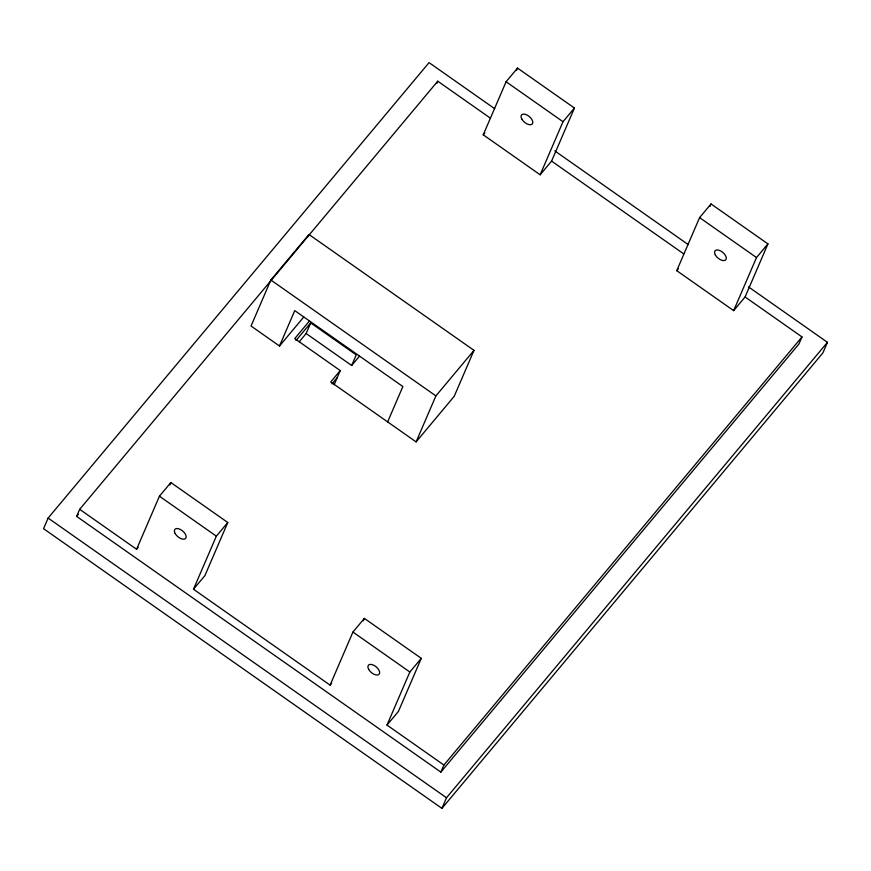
<?xml version="1.0" encoding="UTF-8"?>
<svg xmlns="http://www.w3.org/2000/svg" width="871" height="871" viewBox="0 0 871 871"><rect width="100%" height="100%" fill="white"/><g stroke="black" fill="none" stroke-linecap="round" stroke-linejoin="round"><path stroke-width="1.31" d="M494.717 108.723L429.065 62.625L48.123 518.071L43.55 528.675L441.935 808.375L822.877 352.929L827.45 342.325L748.439 286.853M745.086 296.967L733.654 310.631L676.745 270.674L699.598 217.608L711.03 203.945L767.939 243.902L745.086 296.967L801.995 336.925L798.947 344.001L440.857 772.109L76.626 516.394L79.675 509.317L437.754 81.199L490.297 118.086M79.675 509.317L136.584 549.274L159.437 496.209L170.868 482.545L227.777 522.502L204.925 575.568L193.493 589.232L330.087 685.118L331.72 683.169M169.801 485.005L170.868 482.545M309.434 321.018L294.725 338.612L340.245 370.578L330.73 381.955L416.098 441.891L454.194 396.349L473.998 350.36L308.955 234.484L270.859 280.026L251.044 326.026L279.504 346.005L303.75 317.022M307.877 236.977L308.955 234.484M279.504 346.005L294.746 310.62L402.87 386.539L387.639 421.912M193.493 589.232L216.346 536.155L227.777 522.502M306.146 333.528L310.718 322.912L356.25 354.878L351.677 365.493L306.146 333.528L299.221 341.802M436.741 83.562L437.754 81.199M334.159 384.721L340.245 370.578M483.242 134.82L506.095 81.754L517.526 68.09L574.435 108.048L551.583 161.113L540.151 174.777L483.242 134.82L484.875 132.871M516.459 70.562L517.526 68.09M416.098 441.891L435.903 395.902L473.998 350.36M540.151 174.777L563.004 121.711L574.435 108.048M330.087 685.118L352.94 632.052L364.361 618.388L421.281 658.345L398.428 711.411L386.996 725.075L443.905 765.032L440.857 772.109M363.305 620.86L364.361 618.388M386.996 725.075L409.849 672.009L421.281 658.345M441.935 808.375L446.507 797.76L827.45 342.325M709.963 206.405L711.03 203.945M733.654 310.631L756.507 257.566L767.939 243.902M76.626 516.394L78.368 514.304M295.998 340.507L310.718 322.912M136.584 549.274L138.217 547.315M332.003 383.861L337.208 377.655M351.677 365.493L359.473 356.174M676.745 270.674L678.378 268.725M443.905 765.032L801.995 336.925M506.095 81.754L563.004 121.711M699.598 217.608L756.507 257.566M554.816 150.912L688.351 244.664M551.583 161.113L683.724 253.886M270.859 280.026L435.903 395.902M159.437 496.209L216.346 536.155M352.94 632.052L409.849 672.009M48.123 518.071L446.507 797.76M368.673 669.396A7.012 3.734 39.9 0 0 378.874 674.492A7.012 3.734 39.9 0 0 373.779 665.27A7.012 3.734 39.9 0 0 368.673 669.396M175.169 533.553A7.012 3.734 39.9 0 0 185.381 538.648A7.012 3.734 39.9 0 0 180.275 529.416A7.012 3.734 39.9 0 0 175.169 533.553M715.331 254.953A7.012 3.734 39.9 0 0 725.543 260.048A7.012 3.734 39.9 0 0 720.437 250.826A7.012 3.734 39.9 0 0 715.331 254.953M521.827 119.098A7.012 3.734 39.9 0 0 532.039 124.194A7.012 3.734 39.9 0 0 526.933 114.972A7.012 3.734 39.9 0 0 521.827 119.098"/></g></svg>
